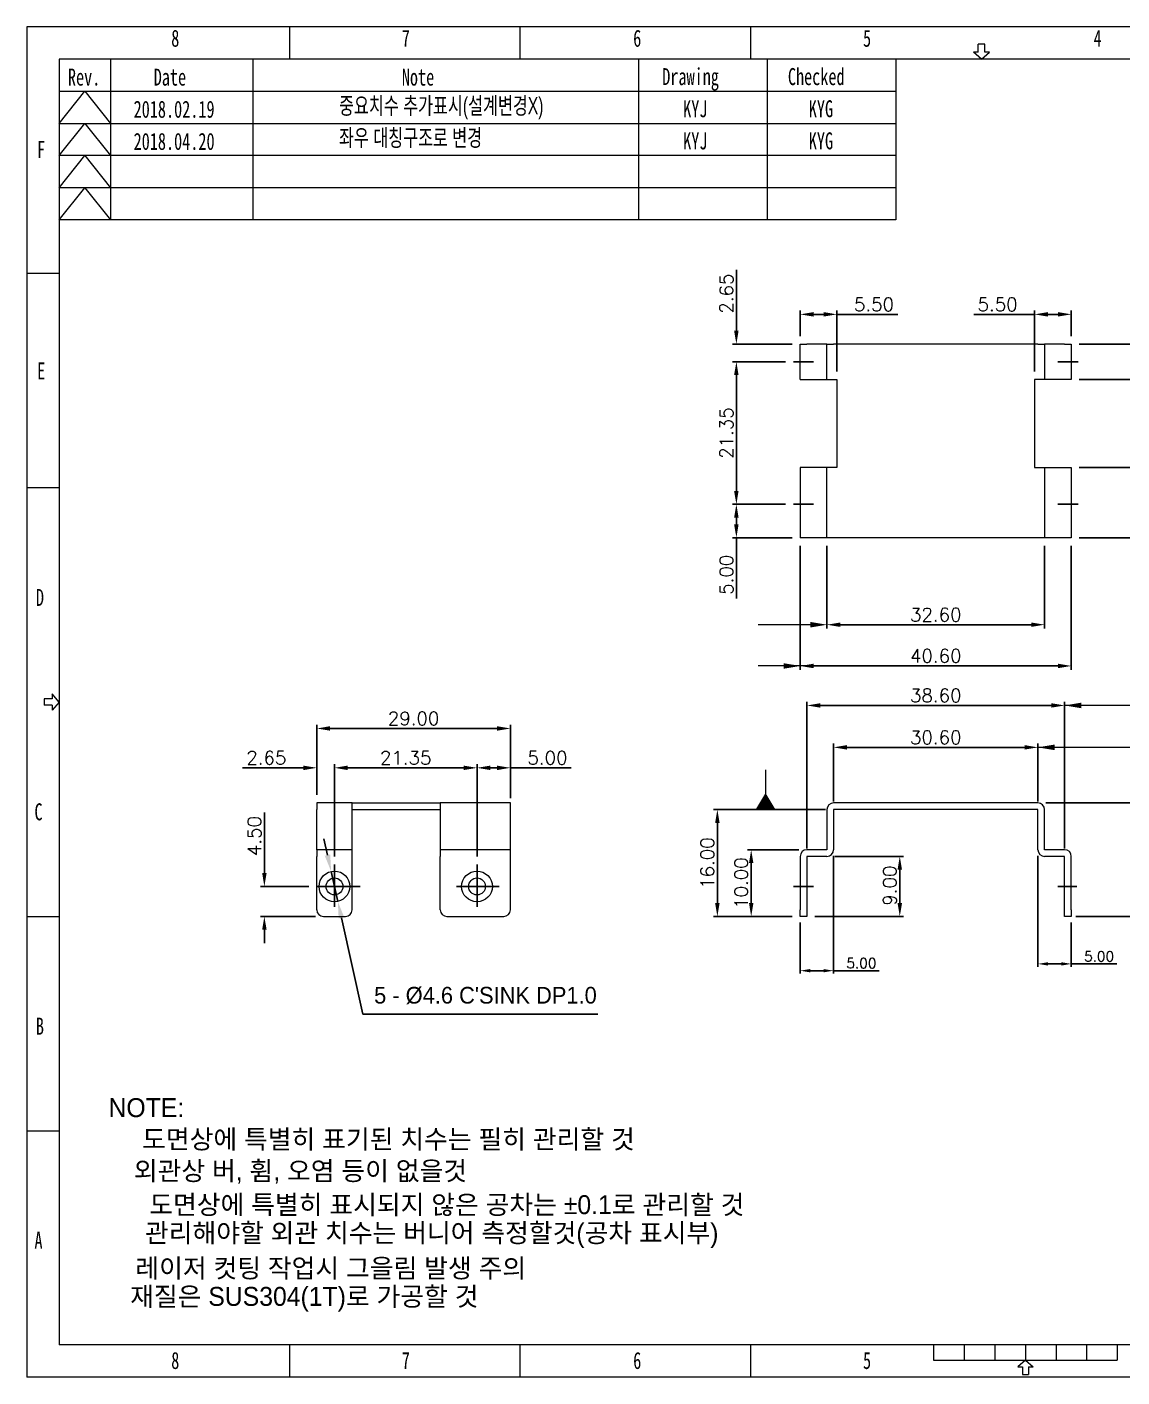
# Model space of a CAD drawing. Header units: millimetres. Extents: x 0 to 585, y 0 to 202.
# Drawn here: x 299.2 to 463.2, y 0 to 202.2 of the extents above; entities that cross this region are included whole.
import ezdxf

# ---------------------------------------------------------------- set-up
doc = ezdxf.new("R2010")
doc.units = ezdxf.units.MM
doc.header["$LTSCALE"] = 0.5
doc.linetypes.add('CENTERX2', pattern=[20.32, 12.7, -2.54, 2.54, -2.54])
doc.layers.add('CENTER', color=1, linetype='CENTERX2')
doc.styles.add('SLDTEXTSTYLE0', font='TXT', dxfattribs={"width": 0.7})
doc.styles.get("Standard").update_dxf_attribs({"font": 'arial.ttf'})
doc.styles.add('USER2', font='SIMPLEX.SHX')
doc.dimstyles.new('BASE60', dxfattribs={"dimscale": 0.6, "dimtxt": 2.5, "dimasz": 2.5, "dimexe": 0.7, "dimexo": 1.5, "dimtad": 1, "dimzin": 1, "dimdsep": 46, "dimtxsty": 'USER2', "dimcen": 0, "dimclrd": 6, "dimclre": 6, "dimclrt": 3, "dimadec": 0, "dimazin": 0, "dimtfac": 1, "dimtofl": 0, "dimtmove": 0, "dimatfit": 3, "dimfxl": 1, "dimtolj": 1, "dimtzin": 0, "dimlwe": -1, "dimarcsym": 0})
doc.dimstyles.new('BASE80', dxfattribs={"dimscale": 0.8, "dimtxt": 2.5, "dimasz": 2.5, "dimexe": 0.7, "dimexo": 1.5, "dimtad": 1, "dimzin": 1, "dimdsep": 46, "dimtxsty": 'USER2', "dimcen": 0, "dimclrd": 6, "dimclre": 6, "dimclrt": 3, "dimadec": 0, "dimazin": 0, "dimtfac": 1, "dimtofl": 0, "dimtmove": 0, "dimatfit": 3, "dimfxl": 1, "dimtolj": 1, "dimtzin": 0, "dimlwe": -1, "dimarcsym": 0})
doc.dimstyles.new('ISO-25', dxfattribs={"dimtxt": 2.5, "dimasz": 2.5, "dimexe": 1.25, "dimexo": 0.625, "dimtad": 1, "dimtxsty": 'Standard', "dimcen": 2.5, "dimadec": 0, "dimazin": 0, "dimtfac": 1, "dimtmove": 0, "dimatfit": 3, "dimfxl": 1, "dimarcsym": 0})

# ---------------------------------------------------------------- blocks, each defined once
blk = doc.blocks.new('*D156')
at = {"color": 6}
for p, q in [((416.04, 79.16), (416.04, 101.12)), ((454.64, 79.16), (454.64, 101.12))]:
    blk.add_line(p, q, dxfattribs=at)
at = {"color": 6, "lineweight": -2}
blk.add_line((418.04, 100.56), (452.64, 100.56), dxfattribs=at)
at = {"color": 6}
for points in [[(418.04, 100.89), (418.04, 100.23), (416.04, 100.56)], [(452.64, 100.89), (452.64, 100.23), (454.64, 100.56)]]:
    blk.add_solid(points, dxfattribs=at)
at = {"layer": 'Defpoints', "color": 0}
for p in [(454.64, 100.56), (416.04, 77.96), (454.64, 77.96)]:
    blk.add_point(p, dxfattribs=at)
at = {"color": 3, "lineweight": 9, "insert": (435.34, 102.06), "char_height": 2, "attachment_point": 5, "style": 'USER2'}
blk.add_mtext('\\A1;38.60', dxfattribs=at)
blk = doc.blocks.new('*D157')
at = {"color": 6}
for p, q in [((420.04, 86.16), (420.04, 94.84)), ((450.64, 86.16), (450.64, 94.84))]:
    blk.add_line(p, q, dxfattribs=at)
at = {"color": 6, "lineweight": -2}
blk.add_line((422.04, 94.28), (448.64, 94.28), dxfattribs=at)
at = {"color": 6}
for points in [[(422.04, 94.62), (422.04, 93.95), (420.04, 94.28)], [(448.64, 94.62), (448.64, 93.95), (450.64, 94.28)]]:
    blk.add_solid(points, dxfattribs=at)
at = {"layer": 'Defpoints', "color": 0}
for p in [(450.64, 94.28), (420.04, 84.96), (450.64, 84.96)]:
    blk.add_point(p, dxfattribs=at)
at = {"color": 3, "lineweight": 9, "insert": (435.34, 95.78), "char_height": 2, "attachment_point": 5, "style": 'USER2'}
blk.add_mtext('\\A1;30.60', dxfattribs=at)
blk = doc.blocks.new('*D158')
at = {"color": 6}
for p, q in [((456.84, 149.38), (474.4, 149.38)), ((456.84, 136.18), (474.4, 136.18))]:
    blk.add_line(p, q, dxfattribs=at)
at = {"color": 6, "lineweight": -2}
blk.add_line((473.84, 147.38), (473.84, 138.18), dxfattribs=at)
at = {"color": 6}
for points in [[(473.51, 147.38), (474.17, 147.38), (473.84, 149.38)], [(473.51, 138.18), (474.17, 138.18), (473.84, 136.18)]]:
    blk.add_solid(points, dxfattribs=at)
at = {"layer": 'Defpoints', "color": 0}
for p in [(455.64, 149.38), (455.64, 136.18), (473.84, 136.18)]:
    blk.add_point(p, dxfattribs=at)
at = {"color": 3, "lineweight": 9, "insert": (472.34, 142.78), "char_height": 2, "attachment_point": 5, "rotation": 90, "style": 'USER2'}
blk.add_mtext('\\A1;13.20', dxfattribs=at)
blk = doc.blocks.new('*D159')
at = {"color": 6, "lineweight": -2}
for p, q in [((473.84, 154.68), (473.84, 165.01)), ((473.84, 151.38), (473.84, 152.68))]:
    blk.add_line(p, q, dxfattribs=at)
at = {"color": 6}
for p, q in [((456.84, 154.68), (474.4, 154.68)), ((456.84, 149.38), (474.4, 149.38))]:
    blk.add_line(p, q, dxfattribs=at)
for points in [[(473.51, 152.68), (474.17, 152.68), (473.84, 154.68)], [(473.51, 151.38), (474.17, 151.38), (473.84, 149.38)]]:
    blk.add_solid(points, dxfattribs=at)
at = {"layer": 'Defpoints', "color": 0}
for p in [(455.64, 154.68), (455.64, 149.38), (473.84, 149.38)]:
    blk.add_point(p, dxfattribs=at)
at = {"color": 3, "lineweight": 9, "insert": (472.34, 161.46), "char_height": 2, "attachment_point": 5, "rotation": 90, "style": 'USER2'}
blk.add_mtext('\\A1;5.30', dxfattribs=at)
blk = doc.blocks.new('*D160')
at = {"color": 6, "lineweight": -2}
for p, q in [((450.14, 159.12), (441.05, 159.12)), ((453.64, 159.12), (452.14, 159.12))]:
    blk.add_line(p, q, dxfattribs=at)
at = {"color": 6}
for p, q in [((450.14, 150.58), (450.14, 159.68)), ((455.64, 155.88), (455.64, 159.68))]:
    blk.add_line(p, q, dxfattribs=at)
for points in [[(452.14, 159.46), (452.14, 158.79), (450.14, 159.12)], [(453.64, 159.46), (453.64, 158.79), (455.64, 159.12)]]:
    blk.add_solid(points, dxfattribs=at)
at = {"layer": 'Defpoints', "color": 0}
for p in [(455.64, 159.12), (455.64, 154.68), (450.14, 149.38)]:
    blk.add_point(p, dxfattribs=at)
at = {"color": 3, "lineweight": 9, "insert": (444.6, 160.62), "char_height": 2, "attachment_point": 5, "style": 'USER2'}
blk.add_mtext('\\A1;5.50', dxfattribs=at)
blk = doc.blocks.new('*D161')
at = {"color": 6, "linetype": 'Continuous'}
for p, q in [((415.04, 124.48), (415.04, 105.91)), ((455.64, 124.48), (455.64, 105.91))]:
    blk.add_line(p, q, dxfattribs=at)
at = {"color": 6, "linetype": 'Continuous', "lineweight": -2}
blk.add_line((417.04, 106.47), (453.64, 106.47), dxfattribs=at)
at = {"color": 6, "linetype": 'Continuous'}
for points in [[(417.04, 106.81), (417.04, 106.14), (415.04, 106.47)], [(453.64, 106.81), (453.64, 106.14), (455.64, 106.47)]]:
    blk.add_solid(points, dxfattribs=at)
at = {"layer": 'Defpoints', "color": 0, "linetype": 'Continuous'}
for p in [(415.04, 125.68), (455.64, 125.68), (455.64, 106.47)]:
    blk.add_point(p, dxfattribs=at)
at = {"color": 3, "linetype": 'Continuous', "lineweight": 15, "insert": (435.34, 107.97), "char_height": 2, "attachment_point": 5, "style": 'USER2'}
blk.add_mtext('\\A1;40.60', dxfattribs=at)
blk = doc.blocks.new('*D162')
at = {"color": 6}
for p, q in [((419.04, 124.48), (419.04, 112.09)), ((451.64, 124.48), (451.64, 112.09))]:
    blk.add_line(p, q, dxfattribs=at)
at = {"color": 6, "lineweight": -2}
blk.add_line((421.04, 112.65), (449.64, 112.65), dxfattribs=at)
at = {"color": 6}
for points in [[(421.04, 112.98), (421.04, 112.32), (419.04, 112.65)], [(449.64, 112.98), (449.64, 112.32), (451.64, 112.65)]]:
    blk.add_solid(points, dxfattribs=at)
at = {"layer": 'Defpoints', "color": 0}
for p in [(419.04, 125.68), (451.64, 125.68), (451.64, 112.65)]:
    blk.add_point(p, dxfattribs=at)
at = {"color": 3, "lineweight": 9, "insert": (435.34, 114.15), "char_height": 2, "attachment_point": 5, "style": 'USER2'}
blk.add_mtext('\\A1;32.60', dxfattribs=at)
blk = doc.blocks.new('*D166')
at = {"color": 6}
for p, q in [((451.84, 85.96), (469.78, 85.96)), ((456.34, 68.96), (469.78, 68.96))]:
    blk.add_line(p, q, dxfattribs=at)
at = {"color": 6, "lineweight": -2}
blk.add_line((469.22, 83.96), (469.22, 70.96), dxfattribs=at)
at = {"color": 6}
for points in [[(468.88, 83.96), (469.55, 83.96), (469.22, 85.96)], [(468.88, 70.96), (469.55, 70.96), (469.22, 68.96)]]:
    blk.add_solid(points, dxfattribs=at)
at = {"layer": 'Defpoints', "color": 0}
for p in [(450.64, 85.96), (455.14, 68.96), (469.22, 68.96)]:
    blk.add_point(p, dxfattribs=at)
at = {"color": 3, "lineweight": 9, "insert": (467.72, 77.46), "char_height": 2, "width": 13.1078, "attachment_point": 5, "rotation": 90, "style": 'USER2'}
blk.add_mtext('\\A1;17.00', dxfattribs=at)
blk = doc.blocks.new('*D167')
at = {"color": 6}
for p, q in [((420.24, 77.96), (430.51, 77.96)), ((417.24, 68.96), (430.51, 68.96))]:
    blk.add_line(p, q, dxfattribs=at)
at = {"color": 6, "lineweight": -2}
blk.add_line((429.95, 70.96), (429.95, 75.96), dxfattribs=at)
at = {"color": 6}
for points in [[(429.62, 75.96), (430.29, 75.96), (429.95, 77.96)], [(429.62, 70.96), (430.29, 70.96), (429.95, 68.96)]]:
    blk.add_solid(points, dxfattribs=at)
at = {"layer": 'Defpoints', "color": 0}
for p in [(419.04, 77.96), (429.95, 77.96), (416.04, 68.96)]:
    blk.add_point(p, dxfattribs=at)
at = {"color": 3, "lineweight": 9, "insert": (428.45, 73.58), "char_height": 2, "attachment_point": 5, "rotation": 90, "style": 'USER2'}
blk.add_mtext('\\A1;9.00', dxfattribs=at)
blk = doc.blocks.new('*D168')
at = {"color": 6}
for p, q in [((418.84, 84.96), (402.07, 84.96)), ((413.84, 68.96), (402.07, 68.96))]:
    blk.add_line(p, q, dxfattribs=at)
at = {"color": 6, "lineweight": -2}
blk.add_line((402.63, 82.96), (402.63, 70.96), dxfattribs=at)
at = {"color": 6}
for points in [[(402.3, 82.96), (402.97, 82.96), (402.63, 84.96)], [(402.3, 70.96), (402.97, 70.96), (402.63, 68.96)]]:
    blk.add_solid(points, dxfattribs=at)
at = {"layer": 'Defpoints', "color": 0}
for p in [(420.04, 84.96), (402.63, 68.96), (415.04, 68.96)]:
    blk.add_point(p, dxfattribs=at)
at = {"color": 3, "lineweight": 9, "insert": (401.13, 76.96), "char_height": 2, "attachment_point": 5, "rotation": 90, "style": 'USER2'}
blk.add_mtext('\\A1;16.00', dxfattribs=at)
blk = doc.blocks.new('*D170')
at = {"color": 6}
for p, q in [((456.84, 136.18), (474.4, 136.18)), ((456.84, 125.68), (474.4, 125.68))]:
    blk.add_line(p, q, dxfattribs=at)
at = {"color": 6, "lineweight": -2}
blk.add_line((473.84, 127.68), (473.84, 134.18), dxfattribs=at)
at = {"color": 6}
for points in [[(473.51, 134.18), (474.17, 134.18), (473.84, 136.18)], [(473.51, 127.68), (474.17, 127.68), (473.84, 125.68)]]:
    blk.add_solid(points, dxfattribs=at)
at = {"layer": 'Defpoints', "color": 0}
for p in [(455.64, 136.18), (473.84, 136.18), (455.64, 125.68)]:
    blk.add_point(p, dxfattribs=at)
at = {"color": 3, "lineweight": 9, "insert": (472.34, 130.93), "char_height": 2, "attachment_point": 5, "rotation": 90, "style": 'USER2'}
blk.add_mtext('\\A1;10.50', dxfattribs=at)
blk = doc.blocks.new('*D215')
at = {"color": 6}
for p, q in [((420.04, 78.06), (420.04, 60.42)), ((415.04, 68.06), (415.04, 60.42))]:
    blk.add_line(p, q, dxfattribs=at)
at = {"color": 6, "lineweight": -2}
for p, q in [((416.54, 60.84), (418.54, 60.84)), ((420.04, 60.84), (426.86, 60.84))]:
    blk.add_line(p, q, dxfattribs=at)
at = {"color": 6}
for points in [[(416.54, 61.09), (416.54, 60.59), (415.04, 60.84)], [(418.54, 61.09), (418.54, 60.59), (420.04, 60.84)]]:
    blk.add_solid(points, dxfattribs=at)
at = {"layer": 'Defpoints', "color": 0}
for p in [(420.04, 78.96), (415.04, 68.96), (420.04, 60.84)]:
    blk.add_point(p, dxfattribs=at)
at = {"color": 3, "lineweight": 9, "insert": (424.2, 61.97), "char_height": 1.5, "attachment_point": 5, "style": 'USER2'}
blk.add_mtext('\\A1;5.00', dxfattribs=at)
blk = doc.blocks.new('*D216')
at = {"color": 6}
for p, q in [((450.64, 78.06), (450.64, 61.44)), ((455.64, 68.06), (455.64, 61.44))]:
    blk.add_line(p, q, dxfattribs=at)
at = {"color": 6, "lineweight": -2}
for p, q in [((452.14, 61.86), (454.14, 61.86)), ((455.64, 61.86), (462.46, 61.86))]:
    blk.add_line(p, q, dxfattribs=at)
at = {"color": 6}
for points in [[(452.14, 62.11), (452.14, 61.61), (450.64, 61.86)], [(454.14, 62.11), (454.14, 61.61), (455.64, 61.86)]]:
    blk.add_solid(points, dxfattribs=at)
at = {"layer": 'Defpoints', "color": 0}
for p in [(450.64, 78.96), (455.64, 68.96), (455.64, 61.86)]:
    blk.add_point(p, dxfattribs=at)
at = {"color": 3, "lineweight": 9, "insert": (459.8, 62.98), "char_height": 1.5, "attachment_point": 5, "style": 'USER2'}
blk.add_mtext('\\A1;5.00', dxfattribs=at)
blk = doc.blocks.new('*D203')
at = {"color": 6}
for p, q in [((415.04, 155.88), (415.04, 159.68)), ((420.54, 150.58), (420.54, 159.68))]:
    blk.add_line(p, q, dxfattribs=at)
at = {"color": 6, "lineweight": -2}
for p, q in [((417.04, 159.12), (418.54, 159.12)), ((420.54, 159.12), (429.64, 159.12))]:
    blk.add_line(p, q, dxfattribs=at)
at = {"color": 6}
for points in [[(417.04, 159.46), (417.04, 158.79), (415.04, 159.12)], [(418.54, 159.46), (418.54, 158.79), (420.54, 159.12)]]:
    blk.add_solid(points, dxfattribs=at)
at = {"layer": 'Defpoints', "color": 0}
for p in [(420.54, 159.12), (415.04, 154.68), (420.54, 149.38)]:
    blk.add_point(p, dxfattribs=at)
at = {"color": 3, "lineweight": 9, "insert": (426.09, 160.62), "char_height": 2, "attachment_point": 5, "style": 'USER2'}
blk.add_mtext('\\A1;5.50', dxfattribs=at)
blk = doc.blocks.new('*D204')
at = {"color": 6}
for p, q in [((412.84, 152.03), (404.92, 152.03)), ((412.84, 130.68), (404.92, 130.68))]:
    blk.add_line(p, q, dxfattribs=at)
at = {"color": 6, "lineweight": -2}
blk.add_line((405.48, 150.03), (405.48, 132.68), dxfattribs=at)
at = {"color": 6}
for points in [[(405.14, 150.03), (405.81, 150.03), (405.48, 152.03)], [(405.14, 132.68), (405.81, 132.68), (405.48, 130.68)]]:
    blk.add_solid(points, dxfattribs=at)
at = {"layer": 'Defpoints', "color": 0}
for p in [(414.04, 152.03), (405.48, 130.68), (414.04, 130.68)]:
    blk.add_point(p, dxfattribs=at)
at = {"color": 3, "lineweight": 9, "insert": (403.98, 141.35), "char_height": 2, "attachment_point": 5, "rotation": 90, "style": 'USER2'}
blk.add_mtext('\\A1;21.35', dxfattribs=at)
blk = doc.blocks.new('*D205')
at = {"color": 6, "lineweight": -2}
for p, q in [((405.48, 156.68), (405.48, 165.77)), ((405.48, 150.03), (405.48, 148.03))]:
    blk.add_line(p, q, dxfattribs=at)
at = {"color": 6}
for p, q in [((413.84, 154.68), (404.92, 154.68)), ((412.84, 152.03), (404.92, 152.03))]:
    blk.add_line(p, q, dxfattribs=at)
for points in [[(405.14, 156.68), (405.81, 156.68), (405.48, 154.68)], [(405.14, 150.03), (405.81, 150.03), (405.48, 152.03)]]:
    blk.add_solid(points, dxfattribs=at)
at = {"layer": 'Defpoints', "color": 0}
for p in [(405.48, 154.68), (415.04, 154.68), (414.04, 152.03)]:
    blk.add_point(p, dxfattribs=at)
at = {"color": 3, "lineweight": 9, "insert": (403.98, 162.23), "char_height": 2, "attachment_point": 5, "rotation": 90, "style": 'USER2'}
blk.add_mtext('\\A1;2.65', dxfattribs=at)
blk = doc.blocks.new('*D206')
at = {"color": 6}
for p, q in [((412.84, 130.68), (404.92, 130.68)), ((413.84, 125.68), (404.92, 125.68))]:
    blk.add_line(p, q, dxfattribs=at)
at = {"color": 6, "lineweight": -2}
for p, q in [((405.48, 128.68), (405.48, 127.68)), ((405.48, 125.68), (405.48, 116.58))]:
    blk.add_line(p, q, dxfattribs=at)
at = {"color": 6}
for points in [[(405.14, 128.68), (405.81, 128.68), (405.48, 130.68)], [(405.14, 127.68), (405.81, 127.68), (405.48, 125.68)]]:
    blk.add_solid(points, dxfattribs=at)
at = {"layer": 'Defpoints', "color": 0}
for p in [(414.04, 130.68), (405.48, 125.68), (415.04, 125.68)]:
    blk.add_point(p, dxfattribs=at)
at = {"color": 3, "lineweight": 9, "insert": (403.98, 120.13), "char_height": 2, "attachment_point": 5, "rotation": 90, "style": 'USER2'}
blk.add_mtext('\\A1;5.00', dxfattribs=at)
blk = doc.blocks.new('*D207')
at = {"color": 6}
for p, q in [((414.84, 78.96), (407.14, 78.96)), ((413.84, 68.96), (407.14, 68.96))]:
    blk.add_line(p, q, dxfattribs=at)
at = {"color": 6, "lineweight": -2}
blk.add_line((407.7, 76.96), (407.7, 70.96), dxfattribs=at)
at = {"color": 6}
for points in [[(407.37, 76.96), (408.03, 76.96), (407.7, 78.96)], [(407.37, 70.96), (408.03, 70.96), (407.7, 68.96)]]:
    blk.add_solid(points, dxfattribs=at)
at = {"layer": 'Defpoints', "color": 0}
for p in [(416.04, 78.96), (407.7, 68.96), (415.04, 68.96)]:
    blk.add_point(p, dxfattribs=at)
at = {"color": 3, "lineweight": 9, "insert": (406.2, 73.96), "char_height": 2, "attachment_point": 5, "rotation": 90, "style": 'USER2'}
blk.add_mtext('\\A1;10.00', dxfattribs=at)
blk = doc.blocks.new('*D148')
at = {"color": 6, "lineweight": -2}
for p, q in [((340.64, 91.22), (331.54, 91.22)), ((347.29, 91.22), (349.29, 91.22))]:
    blk.add_line(p, q, dxfattribs=at)
at = {"color": 6}
for p, q in [((342.64, 87.16), (342.64, 91.78)), ((345.29, 77.96), (345.29, 91.78))]:
    blk.add_line(p, q, dxfattribs=at)
for points in [[(340.64, 91.55), (340.64, 90.88), (342.64, 91.22)], [(347.29, 91.55), (347.29, 90.88), (345.29, 91.22)]]:
    blk.add_solid(points, dxfattribs=at)
at = {"layer": 'Defpoints', "color": 0}
for p in [(342.64, 91.22), (342.64, 85.96), (345.29, 76.76)]:
    blk.add_point(p, dxfattribs=at)
at = {"color": 3, "lineweight": 9, "insert": (335.09, 92.72), "char_height": 2, "attachment_point": 5, "style": 'USER2'}
blk.add_mtext('\\A1;2.65', dxfattribs=at)
blk = doc.blocks.new('*D149')
at = {"color": 6}
for p, q in [((366.64, 77.96), (366.64, 91.78)), ((371.64, 86.66), (371.64, 91.78))]:
    blk.add_line(p, q, dxfattribs=at)
at = {"color": 6, "lineweight": -2}
for p, q in [((368.64, 91.22), (369.64, 91.22)), ((371.64, 91.22), (380.73, 91.22))]:
    blk.add_line(p, q, dxfattribs=at)
at = {"color": 6}
for points in [[(368.64, 91.55), (368.64, 90.88), (366.64, 91.22)], [(369.64, 91.55), (369.64, 90.88), (371.64, 91.22)]]:
    blk.add_solid(points, dxfattribs=at)
at = {"layer": 'Defpoints', "color": 0}
for p in [(371.64, 91.22), (371.64, 85.46), (366.64, 76.76)]:
    blk.add_point(p, dxfattribs=at)
at = {"color": 3, "lineweight": 9, "insert": (377.19, 92.72), "char_height": 2, "attachment_point": 5, "style": 'USER2'}
blk.add_mtext('\\A1;5.00', dxfattribs=at)
blk = doc.blocks.new('*D150')
at = {"color": 6}
for p, q in [((342.64, 87.16), (342.64, 97.67)), ((371.64, 87.16), (371.64, 97.67))]:
    blk.add_line(p, q, dxfattribs=at)
at = {"color": 6, "lineweight": -2}
blk.add_line((369.64, 97.11), (344.64, 97.11), dxfattribs=at)
at = {"color": 6}
for points in [[(344.64, 97.45), (344.64, 96.78), (342.64, 97.11)], [(369.64, 97.45), (369.64, 96.78), (371.64, 97.11)]]:
    blk.add_solid(points, dxfattribs=at)
at = {"layer": 'Defpoints', "color": 0}
for p in [(342.64, 97.11), (342.64, 85.96), (371.64, 85.96)]:
    blk.add_point(p, dxfattribs=at)
at = {"color": 3, "lineweight": 9, "insert": (357.14, 98.61), "char_height": 2, "attachment_point": 5, "style": 'USER2'}
blk.add_mtext('\\A1;29.00', dxfattribs=at)
blk = doc.blocks.new('*D151')
at = {"color": 6, "lineweight": -2}
for p, q in [((334.79, 75.46), (334.79, 84.55)), ((334.79, 66.96), (334.79, 64.96))]:
    blk.add_line(p, q, dxfattribs=at)
at = {"color": 6}
for p, q in [((341.44, 73.46), (334.23, 73.46)), ((342.44, 68.96), (334.23, 68.96))]:
    blk.add_line(p, q, dxfattribs=at)
for points in [[(334.46, 75.46), (335.13, 75.46), (334.79, 73.46)], [(334.46, 66.96), (335.13, 66.96), (334.79, 68.96)]]:
    blk.add_solid(points, dxfattribs=at)
at = {"layer": 'Defpoints', "color": 0}
for p in [(334.79, 73.46), (342.64, 73.46), (343.64, 68.96)]:
    blk.add_point(p, dxfattribs=at)
at = {"color": 3, "lineweight": 9, "insert": (333.29, 81), "char_height": 2, "attachment_point": 5, "rotation": 90, "style": 'USER2'}
blk.add_mtext('\\A1;4.50', dxfattribs=at)
blk = doc.blocks.new('*D152')
at = {"color": 1, "lineweight": -2}
for p, q in [((344.25, 78.14), (343.7, 80.58)), ((344.79, 75.7), (345.79, 71.21)), ((349.54, 54.34), (346.33, 68.77)), ((384.73, 54.34), (349.54, 54.34))]:
    blk.add_line(p, q, dxfattribs=at)
at = {"color": 1}
for points in [[(344.65, 78.23), (343.84, 78.05), (344.79, 75.7)], [(346.74, 68.86), (345.92, 68.68), (345.79, 71.21)]]:
    blk.add_solid(points, dxfattribs=at)
at = {"layer": 'Defpoints', "color": 0}
for p in [(344.79, 75.7), (345.79, 71.21)]:
    blk.add_point(p, dxfattribs=at)
at = {"color": 2, "insert": (367.9, 57.12), "char_height": 2.5, "attachment_point": 5}
blk.add_mtext("{\\fMS PGothic|b0|i0|c129|p34;5 - %%C4.6 C'SINK DP1.0}", dxfattribs=at)
blk = doc.blocks.new('*D209')
at = {"color": 6}
for p, q in [((345.29, 77.96), (345.29, 91.78)), ((366.64, 77.96), (366.64, 91.78))]:
    blk.add_line(p, q, dxfattribs=at)
at = {"color": 6, "lineweight": -2}
blk.add_line((364.64, 91.22), (347.29, 91.22), dxfattribs=at)
at = {"color": 6}
for points in [[(347.29, 91.55), (347.29, 90.88), (345.29, 91.22)], [(364.64, 91.55), (364.64, 90.88), (366.64, 91.22)]]:
    blk.add_solid(points, dxfattribs=at)
at = {"layer": 'Defpoints', "color": 0}
for p in [(345.29, 91.22), (345.29, 76.76), (366.64, 76.76)]:
    blk.add_point(p, dxfattribs=at)
at = {"color": 3, "lineweight": 9, "insert": (355.96, 92.72), "char_height": 2, "attachment_point": 5, "style": 'USER2'}
blk.add_mtext('\\A1;21.35', dxfattribs=at)

msp = doc.modelspace()

# ---------------------------------------------------------------- linework, layer by layer
at = {"color": 6, "lineweight": 9}
for p, q in [((585.141, 202.151), (299.242, 202.151)), ((299.242, 202.151), (299.242, 0)), ((338.589, 197.338), (338.589, 202.151)), ((373.123, 197.338), (373.123, 202.151)), ((373.123, 197.338), (373.123, 202.151)), ((407.657, 197.338), (407.657, 202.151)), ((441.71, 198.379), (440.991, 198.379)), ((442.191, 197.338), (440.991, 198.379)), ((441.71, 198.379), (441.479, 198.379)), ((442.673, 199.579), (441.71, 199.579)), ((441.71, 198.379), (441.71, 199.579)), ((442.191, 197.338), (443.392, 198.379)), ((442.673, 198.379), (442.673, 199.579)), ((443.392, 198.379), (442.673, 198.379)), ((580.328, 197.338), (304.055, 197.338)), ((304.055, 197.338), (304.055, 4.813)), ((311.756, 197.338), (311.756, 173.272)), ((333.075, 197.338), (333.075, 173.272)), ((390.833, 197.338), (390.833, 173.272)), ((410.085, 197.338), (410.085, 173.272)), ((429.338, 197.338), (429.338, 173.272)), ((304.055, 187.711), (307.906, 192.524)), ((304.055, 192.524), (429.338, 192.524)), ((307.906, 192.524), (311.756, 187.711)), ((304.055, 182.898), (307.906, 187.711)), ((304.055, 187.711), (429.338, 187.711)), ((307.906, 187.711), (311.756, 182.898)), ((429.338, 182.898), (304.055, 182.898)), ((304.055, 178.085), (307.906, 182.898)), ((307.906, 182.898), (311.756, 178.085)), ((429.338, 178.085), (304.055, 178.085)), ((304.055, 173.272), (307.906, 178.085)), ((307.906, 178.085), (311.756, 173.272)), ((429.338, 173.272), (304.055, 173.272)), ((299.242, 165.282), (304.055, 165.282)), ((299.242, 133.179), (304.055, 133.179)), ((416.543, 112.649), (408.724, 112.649)), ((416.543, 106.473), (408.724, 106.473)), ((303.013, 101.557), (301.814, 101.557)), ((301.814, 101.557), (301.814, 100.594)), ((303.013, 102.276), (303.013, 101.557)), ((304.055, 101.075), (303.013, 102.276)), ((304.055, 101.075), (303.013, 99.875)), ((303.013, 100.594), (301.814, 100.594)), ((303.013, 100.594), (303.013, 99.875)), ((303.013, 100.594), (303.013, 100.363)), ((469.231, 100.559), (454.643, 100.559)), ((469.231, 94.283), (450.643, 94.283)), ((409.851, 90.934), (409.851, 84.957)), ((299.242, 68.972), (304.055, 68.972)), ((299.242, 36.868), (304.055, 36.868)), ((580.328, 4.813), (304.055, 4.813)), ((338.589, 0), (338.589, 4.813)), ((373.123, 0), (373.123, 4.813)), ((407.657, 0), (407.657, 4.813)), ((435.018, 4.813), (435.018, 2.521)), ((439.602, 4.813), (439.602, 2.521)), ((444.185, 4.813), (444.185, 2.521)), ((448.769, 4.813), (448.769, 2.521)), ((453.353, 4.813), (453.353, 2.521)), ((457.937, 4.813), (457.937, 2.521)), ((462.521, 4.813), (462.521, 2.521)), ((435.018, 2.521), (462.521, 2.521)), ((448.769, 2.51), (447.626, 1.518)), ((448.769, 2.51), (449.913, 1.518)), ((585.141, 0), (299.242, 0)), ((447.626, 1.518), (448.311, 1.518)), ((448.311, 1.518), (448.311, 0.376)), ((448.311, 0.376), (449.228, 0.376)), ((449.228, 1.518), (449.913, 1.518)), ((449.228, 1.518), (449.448, 1.518)), ((449.228, 1.518), (449.228, 0.376))]:
    msp.add_line(p, q, dxfattribs=at)
at = {"color": 7, "linetype": 'Continuous', "lineweight": 15}
for p, q in [((415.043, 149.379), (415.043, 154.679)), ((415.043, 154.679), (416.043, 154.679)), ((419.043, 154.679), (416.043, 154.679)), ((419.043, 149.379), (419.043, 154.679)), ((419.043, 154.679), (420.043, 154.679)), ((450.643, 154.679), (420.043, 154.679)), ((450.643, 154.679), (451.643, 154.679)), ((451.643, 154.679), (451.643, 149.379)), ((454.643, 154.679), (451.643, 154.679)), ((454.643, 154.679), (455.643, 154.679)), ((455.643, 154.679), (455.643, 149.379)), ((415.043, 149.379), (419.043, 149.379)), ((419.043, 149.379), (420.043, 149.379)), ((420.043, 149.379), (420.543, 149.379)), ((420.543, 149.379), (420.543, 136.179)), ((450.643, 149.379), (450.143, 149.379)), ((450.143, 149.379), (450.143, 136.179)), ((451.643, 149.379), (450.643, 149.379)), ((454.643, 149.379), (451.643, 149.379)), ((455.643, 149.379), (454.643, 149.379)), ((416.043, 136.179), (415.043, 136.179)), ((415.043, 136.179), (415.043, 125.679)), ((419.043, 136.179), (416.043, 136.179)), ((419.043, 125.679), (419.043, 136.179)), ((420.043, 136.179), (419.043, 136.179)), ((420.543, 136.179), (420.043, 136.179)), ((450.143, 136.179), (450.643, 136.179)), ((450.643, 136.179), (451.643, 136.179)), ((451.643, 136.179), (451.643, 125.679)), ((451.643, 136.179), (454.643, 136.179)), ((454.643, 136.179), (455.643, 136.179)), ((455.643, 136.179), (455.643, 125.679)), ((416.043, 125.679), (415.043, 125.679)), ((419.043, 125.679), (416.043, 125.679)), ((420.043, 125.679), (419.043, 125.679)), ((450.643, 125.679), (420.043, 125.679)), ((451.643, 125.679), (450.643, 125.679)), ((454.643, 125.679), (451.643, 125.679)), ((455.643, 125.679), (454.643, 125.679)), ((347.938, 85.957), (342.638, 85.957)), ((342.638, 85.957), (342.638, 84.957)), ((342.638, 78.957), (342.638, 84.957)), ((347.938, 84.957), (347.938, 85.957)), ((347.938, 85.957), (361.138, 85.957)), ((347.938, 78.957), (347.938, 84.957)), ((347.938, 84.957), (361.138, 84.957)), ((371.638, 85.957), (361.138, 85.957)), ((361.138, 85.957), (361.138, 84.957)), ((361.138, 84.957), (361.138, 78.957)), ((371.638, 84.957), (371.638, 85.957)), ((371.638, 78.957), (371.638, 84.957)), ((419.043, 84.957), (419.043, 78.957)), ((450.643, 85.957), (420.043, 85.957)), ((450.643, 84.957), (420.043, 84.957)), ((420.043, 84.957), (420.043, 78.957)), ((450.643, 78.957), (450.643, 84.957)), ((451.643, 78.957), (451.643, 84.957)), ((347.938, 78.957), (342.638, 78.957)), ((342.638, 78.957), (342.638, 77.957)), ((347.938, 77.957), (347.938, 78.957)), ((371.638, 78.957), (361.138, 78.957)), ((361.138, 78.957), (361.138, 77.957)), ((371.638, 77.957), (371.638, 78.957)), ((419.043, 78.957), (416.043, 78.957)), ((454.643, 78.957), (451.643, 78.957)), ((342.638, 69.957), (342.638, 77.957)), ((347.938, 69.957), (347.938, 77.957)), ((361.138, 69.957), (361.138, 77.957)), ((371.638, 69.957), (371.638, 77.957)), ((415.043, 77.957), (415.043, 69.957)), ((416.043, 77.957), (416.043, 69.957)), ((419.043, 77.957), (416.043, 77.957)), ((454.643, 77.957), (451.643, 77.957)), ((454.643, 69.957), (454.643, 77.957)), ((455.643, 69.957), (455.643, 77.957)), ((343.638, 68.957), (346.938, 68.957)), ((362.138, 68.957), (370.638, 68.957)), ((415.043, 68.957), (415.043, 69.957)), ((416.043, 68.957), (415.043, 68.957)), ((416.043, 69.957), (416.043, 68.957)), ((454.643, 68.957), (454.643, 69.957)), ((455.643, 68.957), (454.643, 68.957)), ((455.643, 69.957), (455.643, 68.957))]:
    msp.add_line(p, q, dxfattribs=at)
at = {"color": 6, "lineweight": 9}
msp.add_lwpolyline([(409.851, 87.457, 0, 3, 0), (409.851, 84.957, 3, 3, 0)], format="xyseb", dxfattribs=at)
at = {"color": 7, "linetype": 'Continuous', "lineweight": 15}
for centre, radius in [((345.288, 73.457), 2.3), ((366.638, 73.457), 2.3), ((345.288, 73.457), 1.264), ((366.638, 73.457), 1.264)]:
    msp.add_circle(centre, radius, dxfattribs=at)
for centre, start, end in [((420.043, 84.957), 90, 180), ((450.643, 84.957), 0, 90), ((416.043, 77.957), 90, 180), ((419.043, 78.957), 270, 0), ((451.643, 78.957), 180, 270), ((454.643, 77.957), 0, 90), ((343.638, 69.957), 180, 270), ((346.938, 69.957), 270, 0), ((362.138, 69.957), 180, 270), ((370.638, 69.957), 270, 0)]:
    msp.add_arc(centre, 1, start, end, dxfattribs=at)
at = {"color": 6, "lineweight": 9}
for points in [[(416.543, 112.232), (416.543, 113.066), (419.043, 112.649)], [(412.543, 106.056), (412.543, 106.889), (415.043, 106.473)], [(457.143, 100.976), (457.143, 100.143), (454.643, 100.559)], [(453.143, 94.699), (453.143, 93.866), (450.643, 94.283)]]:
    msp.add_solid(points, dxfattribs=at)
at = {"layer": 'CENTER'}
for p, q in [((417.043, 152.029), (414.043, 152.029)), ((453.643, 152.029), (456.643, 152.029)), ((414.043, 130.679), (417.043, 130.679)), ((453.643, 130.679), (456.643, 130.679)), ((345.288, 76.757), (345.288, 70.157)), ((366.638, 76.757), (366.638, 70.157)), ((349.119, 73.457), (341.988, 73.457)), ((369.938, 73.457), (362.793, 73.457)), ((414.043, 73.457), (417.043, 73.457)), ((453.643, 73.457), (456.473, 73.457))]:
    msp.add_line(p, q, dxfattribs=at)

# ---------------------------------------------------------------- texts
at = {"color": 6, "lineweight": 9, "attachment_point": 1, "style": 'SLDTEXTSTYLE0'}
for s, insert, char_height in [('8', (320.844, 201.741), 2.547), ('7', (355.378, 201.741), 2.547), ('6', (390.027, 201.741), 2.547), ('5', (424.446, 201.741), 2.547), ('4', (458.98, 201.741), 2.547), ('Drawing', (394.378, 195.999), 2.5469), ('Checked', (413.193, 195.999), 2.5469), ('Rev.', (305.369, 195.923), 2.5469), ('Date', (318.219, 195.923), 2.5469), ('Note', (355.378, 195.923), 2.5469), ('F', (300.758, 185.088), 2.547), ('E', (300.758, 151.924), 2.547), ('D', (300.578, 118.01), 2.547), ('C', (300.358, 85.907), 2.547), ('B', (300.569, 53.804), 2.547), ('A', (300.358, 21.748), 2.547), ('8', (320.844, 3.746), 2.547), ('7', (355.378, 3.746), 2.547), ('6', (390.027, 3.746), 2.547), ('5', (424.446, 3.746), 2.547)]:
    msp.add_mtext(s, dxfattribs=dict(at, insert=insert, char_height=char_height))
at = {"color": 2, "lineweight": 9, "attachment_point": 1, "style": 'SLDTEXTSTYLE0'}
for s, insert, char_height in [('2018.02.19', (315.208, 191.11), 2.5469), ('{\\fGulim|b0|i0|c129|p50;중요치수 추가표시(설계변경X)}', (345.977, 191.645), 2.54694), ('KYJ', (397.508, 191.186), 2.5469), ('KYG', (416.323, 191.186), 2.5469), ('2018.04.20', (315.208, 186.297), 2.5469), ('{\\fGulim|b0|i0|c129|p50;좌우 대칭구조로 변경}', (345.977, 186.832), 2.54694), ('KYJ', (397.508, 186.373), 2.5469), ('KYG', (416.323, 186.373), 2.5469)]:
    msp.add_mtext(s, dxfattribs=dict(at, insert=insert, char_height=char_height))
at = {"color": 2, "char_height": 2.835, "attachment_point": 5, "style": 'USER2'}
for s, insert in [('{\\fGulim|b0|i0|c129|p50;NOTE:}', (317.116, 40.316)), ('{\\fGulim|b0|i0|c129|p50;도면상에 특별히 표기된 치수는 필히 관리할 것}', (353.376, 35.461)), ('{\\fGulim|b0|i0|c129|p50;외관상 버, 휨, 오염 등이 없을것}', (340.197, 30.607)), ('{\\fGulim|b0|i0|c129|p50;도면상에 특별히 표시되지 않은 공차는 %%P0.1로 관리할 것 }', (362.118, 25.652)), ('{\\fGulim|b0|i0|c129|p50;관리해야할 외관 치수는 버니어 측정할것(공차 표시부)}', (359.856, 21.151)), ('{\\fGulim|b0|i0|c129|p50;레이저 컷팅 작업시 그을림 발생 주의}', (344.729, 16.15)), ('{\\fGulim|b0|i0|c129|p50;재질은 SUS304(1T)로 가공할 것}', (340.773, 11.643))]:
    msp.add_mtext(s, dxfattribs=dict(at, insert=insert))

# ---------------------------------------------------------------- dimensions: what is measured, and where the dimension line sits
at = {"color": 6, "lineweight": 9}
for base, p1, p2, angle, picture, middle in [((405.478, 154.679), (414.043, 152.029), (415.043, 154.679), 90, '*D205', (403.978, 162.227)), ((405.478, 130.679), (414.043, 152.029), (414.043, 130.679), 90, '*D204', (403.978, 141.354)), ((405.478, 125.679), (414.043, 130.679), (415.043, 125.679), 90, '*D206', (403.978, 120.131)), ((342.638, 97.114), (371.638, 85.957), (342.638, 85.957), 180, '*D150', (357.138, 98.614)), ((342.638, 91.215), (345.288, 76.757), (342.638, 85.957), 180, '*D148', (335.091, 92.715)), ((345.288, 91.215), (366.638, 76.757), (345.288, 76.757), 180, '*D209', (355.963, 92.715)), ((371.638, 91.215), (366.638, 76.757), (371.638, 85.457), 180, '*D149', (377.186, 92.715)), ((334.794, 73.457), (343.638, 68.957), (342.638, 73.457), 90, '*D151', (333.294, 81.005)), ((407.701, 68.957), (416.043, 78.957), (415.043, 68.957), 90, '*D207', (406.201, 73.957))]:
    dim = msp.add_linear_dim(base=base, p1=p1, p2=p2, angle=angle, dimstyle='BASE80', dxfattribs=at)
    dim.commit()
    dim.dimension.update_dxf_attribs({"geometry": picture, "text_midpoint": middle})
for base, p1, p2, picture, middle in [((473.841, 149.379), (455.643, 154.679), (455.643, 149.379), '*D159', (473.841, 161.461)), ((473.841, 136.179), (455.643, 149.379), (455.643, 136.179), '*D158', (473.841, 142.779)), ((473.841, 136.179), (455.643, 125.679), (455.643, 136.179), '*D170', (473.841, 130.929))]:
    dim = msp.add_linear_dim(base=base, p1=p1, p2=p2, angle=90, dimstyle='BASE80', dxfattribs=at)
    dim.commit()
    dim.dimension.update_dxf_attribs({"geometry": picture, "text_midpoint": middle, "dimtype": 160})
dim = msp.add_linear_dim(base=(420.543, 159.122), p1=(415.043, 154.679), p2=(420.543, 149.379), dimstyle='BASE80', dxfattribs=at)
dim.commit()
dim.dimension.update_dxf_attribs({"geometry": '*D203', "text_midpoint": (426.091, 160.622)})
dim = msp.add_linear_dim(base=(455.643, 159.122), p1=(450.143, 149.379), p2=(455.643, 154.679), dimstyle='BASE80', dxfattribs=at)
dim.commit()
dim.dimension.update_dxf_attribs({"geometry": '*D160', "text_midpoint": (444.595, 159.122), "dimtype": 160})
at = {"color": 7, "linetype": 'Continuous', "lineweight": 15}
dim = msp.add_linear_dim(base=(455.643, 106.473), p1=(415.043, 125.679), p2=(455.643, 125.679), text='40.60', dimstyle='BASE80', dxfattribs=at)
dim.commit()
dim.dimension.update_dxf_attribs({"geometry": '*D161', "text_midpoint": (435.343, 107.973)})
at = {"color": 6, "lineweight": 9}
for base, p1, p2, text, picture, middle in [((451.643, 112.649), (419.043, 125.679), (451.643, 125.679), '32.60', '*D162', (435.343, 114.149)), ((454.643, 100.559), (416.043, 77.957), (454.643, 77.957), '38.60', '*D156', (435.343, 102.059)), ((450.643, 94.283), (420.043, 84.957), (450.643, 84.957), '30.60', '*D157', (435.343, 95.783))]:
    dim = msp.add_linear_dim(base=base, p1=p1, p2=p2, text=text, dimstyle='BASE80', dxfattribs=at)
    dim.commit()
    dim.dimension.update_dxf_attribs({"geometry": picture, "text_midpoint": middle})
for base, p1, p2, text, picture, middle in [((402.632, 68.957), (420.043, 84.957), (415.043, 68.957), '16.00', '*D168', (402.632, 76.957)), ((429.952, 77.957), (416.043, 68.957), (419.043, 77.957), '9.00', '*D167', (429.952, 73.576))]:
    dim = msp.add_linear_dim(base=base, p1=p1, p2=p2, angle=90, text=text, dimstyle='BASE80', dxfattribs=at)
    dim.commit()
    dim.dimension.update_dxf_attribs({"geometry": picture, "text_midpoint": middle, "dimtype": 160})
dim = msp.add_linear_dim(base=(469.217, 68.957), p1=(450.643, 85.957), p2=(455.143, 68.957), angle=90, text='17.00', dimstyle='BASE80', dxfattribs=at)
dim.commit()
dim.dimension.update_dxf_attribs({"geometry": '*D166', "text_midpoint": (467.717, 77.457)})
dim = msp.add_diameter_dim_2p(p1=(344.789, 75.702), p2=(345.788, 71.212), text="{\\fMS PGothic|b0|i0|c129|p34;5 - %%C4.6 C'SINK DP1.0}", dimstyle='ISO-25', override={"dimexe": 1, "dimexo": 1, "dimgap": 1.524, "dimtih": 1, "dimtoh": 1, "dimzin": 0, "dimdsep": 46, "dimclrd": 1, "dimclre": 1, "dimclrt": 2, "dimadec": 2, "dimfxl": 1.5, "dimtzin": 0})
dim.commit()
dim.dimension.update_dxf_attribs({"geometry": '*D152', "text_midpoint": (367.898, 54.342), "dimtype": 163})
for base, p1, p2, picture, middle in [((420.043, 60.84), (415.043, 68.957), (420.043, 78.957), '*D215', (424.204, 61.965)), ((455.643, 61.858), (450.643, 78.957), (455.643, 68.957), '*D216', (459.804, 62.983))]:
    dim = msp.add_linear_dim(base=base, p1=p1, p2=p2, dimstyle='BASE60', override={"dimarcsym": 1}, dxfattribs=at)
    dim.commit()
    dim.dimension.update_dxf_attribs({"geometry": picture, "text_midpoint": middle})

doc.saveas('drawing.dxf')
